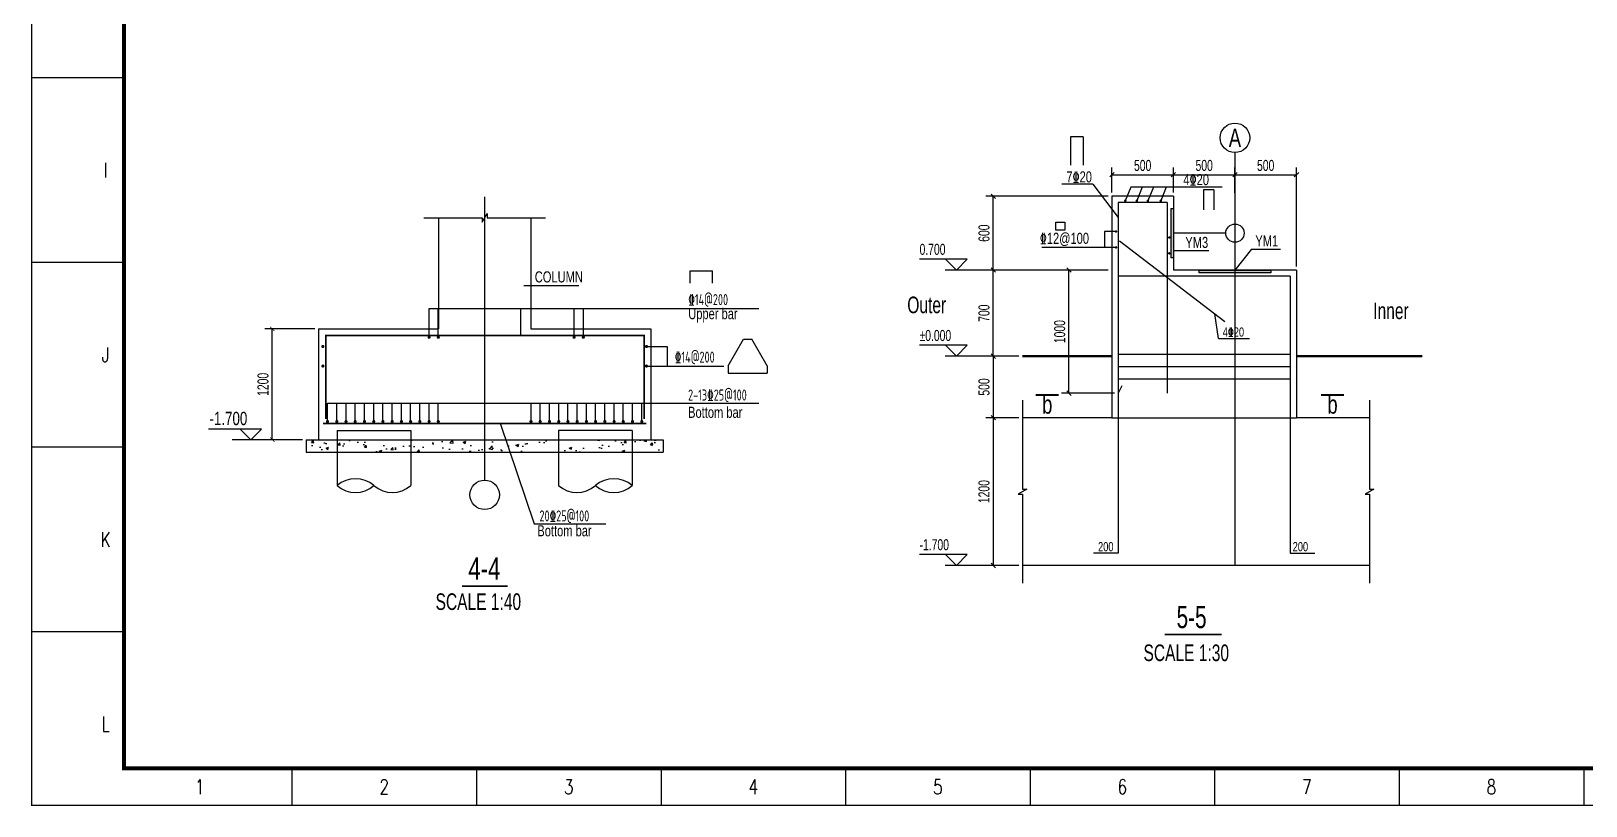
# Model space of a CAD drawing. Header units: millimetres. Extents: x -15901 to 146244, y -607033 to -56344.
# Drawn here: x -12722 to 29404, y -202767 to -181783 of the extents above; entities that cross this region are included whole.
import ezdxf
from ezdxf.enums import TextEntityAlignment as Align

# ---------------------------------------------------------------- set-up
doc = ezdxf.new("R2010")
doc.units = ezdxf.units.MM
doc.header["$LTSCALE"] = 2000
doc.linetypes.add('CENTER', pattern=[50.8, 31.75, -6.35, 6.35, -6.35])
doc.linetypes.add('HIDDEN', pattern=[9.525, 6.35, -3.175])
for name, color, linetype in [('1', 3, 'Continuous'), ('4', 2, 'Continuous'), ('6', 1, 'Continuous'), ('S_01', 3, 'Continuous'), ('S_01_OUTL', 3, 'Continuous'), ('S_02_AXIS', 171, 'CENTER'), ('S_03', 7, 'HIDDEN'), ('S_03_HIDD', 4, 'HIDDEN'), ('S_04', 2, 'Continuous'), ('S_04_TEXT', 2, 'Continuous'), ('S_05_DIMS', 7, 'Continuous'), ('S_06_RBAR', 1, 'Continuous'), ('S_07', 6, 'Continuous'), ('S_07_LSHOW', 6, 'Continuous'), ('S_08_HATCH', 8, 'Continuous'), ('TEXT', 3, 'Continuous'), ('TK', 1, 'Continuous')]:
    doc.layers.add(name, color=color, linetype=linetype)
doc.styles.add('FS', font='kstxt.shx', dxfattribs={"width": 0.8, "height": 250, "bigfont": 'kshz.shx'})
doc.styles.add('KS', font='kstxt.shx', dxfattribs={"width": 0.7, "height": 300, "bigfont": 'kshz.shx'})
doc.styles.add('TK-HZ', font='txt.shx', dxfattribs={"width": 0.8, "bigfont": 'hztxt.shx'})
doc.styles.add('样3', font='tssdeng.shx', dxfattribs={"width": 0.7, "height": 300, "bigfont": 'tssdchn.shx'})
doc.dimstyles.new('DIM1', dxfattribs={"dimtxt": 300, "dimasz": 120, "dimexe": 200, "dimexo": 100, "dimgap": 100, "dimtad": 1, "dimdec": 0, "dimzin": 14, "dimdsep": 46, "dimtxsty": 'KS', "dimblk": 'ARCHTICK', "dimcen": -900, "dimclrd": 7, "dimclre": 7, "dimclrt": 2, "dimadec": 0, "dimazin": 0, "dimtfac": 1, "dimtdec": 0, "dimtix": 1, "dimtmove": 2, "dimatfit": 2, "dimfxl": 1, "dimtolj": 1, "dimtzin": 14, "dimarcsym": 0})
doc.dimstyles.new('KSDIM1.2', dxfattribs={"dimtxt": 300, "dimasz": 120, "dimexe": 200, "dimexo": 100, "dimgap": 100, "dimtad": 1, "dimdec": 0, "dimlfac": 1.2, "dimzin": 14, "dimdsep": 46, "dimtxsty": 'KS', "dimblk": 'ARCHTICK', "dimblk1": 'OBLIQUE', "dimblk2": 'OBLIQUE', "dimsah": 1, "dimcen": -900, "dimclrd": 7, "dimclre": 7, "dimclrt": 2, "dimazin": 3, "dimtfac": 1, "dimtdec": 0, "dimtix": 1, "dimtmove": 2, "dimatfit": 2, "dimfxl": 1, "dimtolj": 1, "dimtzin": 14, "dimlwd": -3, "dimlwe": -1, "dimarcsym": 0})

# ---------------------------------------------------------------- blocks, each defined once
blk = doc.blocks.new('_ArchTick')
at = {"color": 0, "linetype": 'ByBlock', "const_width": 0.15}
blk.add_lwpolyline([(-0.5, -0.5), (0.5, 0.5)], dxfattribs=at)
blk = doc.blocks.new('*D534')
at = {"color": 7, "lineweight": -2}
for p, q in [((-5033, -189850), (-6388, -189850)), ((-6188, -192850), (-6188, -189850)), ((-5367, -192850), (-6388, -192850))]:
    blk.add_line(p, q, dxfattribs=at)
at = {"layer": 'Defpoints', "color": 0}
for p in [(-6188, -189850), (-4933, -189850), (-5267, -192850)]:
    blk.add_point(p, dxfattribs=at)
at = {"color": 7, "linetype": 'ByBlock', "lineweight": -2, "xscale": 120, "yscale": 120, "zscale": 120}
for p, rotation in [((-6188, -189850), 90), ((-6188, -192850), 270)]:
    blk.add_blockref('_ArchTick', p, dxfattribs=dict(at, rotation=rotation))
at = {"color": 2, "insert": (-6438, -191350), "char_height": 300, "attachment_point": 5, "rotation": 90, "style": 'KS'}
blk.add_mtext('\\A1;1200', dxfattribs=at)
blk = doc.blocks.new('BG')
at = {"layer": '4'}
blk.add_lwpolyline([(-0.3, -0.3), (0, 0), (-0.3, 0.3), (-0.3, -1.2)], dxfattribs=at)
blk = doc.blocks.new('BG1')
at = {"xscale": 8, "yscale": 8, "zscale": 8, "rotation": 270}
blk.add_blockref('BG', (0, 0), dxfattribs=at)
blk = doc.blocks.new('_OBLIQUE')
at = {"color": 1}
blk.add_line((-0.5, -0.5), (0.5, 0.5), dxfattribs=at)
blk = doc.blocks.new('*D535')
at = {"layer": 'Defpoints', "color": 0}
for p in [(18228, -185673), (16562, -186255), (18228, -186255)]:
    blk.add_point(p, dxfattribs=at)
at = {"layer": 'S_05_DIMS', "color": 7}
for p, q in [((16562, -186155), (16562, -185473)), ((18228, -186155), (18228, -185473))]:
    blk.add_line(p, q, dxfattribs=at)
at = {"layer": 'S_05_DIMS', "color": 7, "lineweight": -3}
blk.add_line((16562, -185673), (18228, -185673), dxfattribs=at)
at = {"layer": 'S_05_DIMS', "color": 7, "linetype": 'ByBlock', "lineweight": -3, "xscale": 120, "yscale": 120, "zscale": 120, "rotation": 180}
blk.add_blockref('_OBLIQUE', (16562, -185673), dxfattribs=at)
at = {"layer": 'S_05_DIMS', "color": 7, "linetype": 'ByBlock', "lineweight": -3, "xscale": 120, "yscale": 120, "zscale": 120}
blk.add_blockref('_OBLIQUE', (18228, -185673), dxfattribs=at)
at = {"layer": 'S_05_DIMS', "color": 2, "insert": (17395, -185423), "char_height": 300, "attachment_point": 5, "style": 'KS'}
blk.add_mtext('\\A1;500', dxfattribs=at)
blk = doc.blocks.new('*D536')
at = {"layer": 'Defpoints', "color": 0}
for p in [(19895, -185673), (18228, -186255), (19895, -186260)]:
    blk.add_point(p, dxfattribs=at)
at = {"layer": 'S_05_DIMS', "color": 7}
for p, q in [((18228, -186155), (18228, -185473)), ((19895, -186160), (19895, -185473))]:
    blk.add_line(p, q, dxfattribs=at)
at = {"layer": 'S_05_DIMS', "color": 7, "lineweight": -3}
blk.add_line((18228, -185673), (19895, -185673), dxfattribs=at)
at = {"layer": 'S_05_DIMS', "color": 7, "linetype": 'ByBlock', "lineweight": -3, "xscale": 120, "yscale": 120, "zscale": 120, "rotation": 180}
blk.add_blockref('_OBLIQUE', (18228, -185673), dxfattribs=at)
at = {"layer": 'S_05_DIMS', "color": 7, "linetype": 'ByBlock', "lineweight": -3, "xscale": 120, "yscale": 120, "zscale": 120}
blk.add_blockref('_OBLIQUE', (19895, -185673), dxfattribs=at)
at = {"layer": 'S_05_DIMS', "color": 2, "insert": (19062, -185423), "char_height": 300, "attachment_point": 5, "style": 'KS'}
blk.add_mtext('\\A1;500', dxfattribs=at)
blk = doc.blocks.new('*D537')
at = {"layer": 'Defpoints', "color": 0}
for p in [(21562, -185673), (19895, -186260), (21562, -188255)]:
    blk.add_point(p, dxfattribs=at)
at = {"layer": 'S_05_DIMS', "color": 7}
for p, q in [((19895, -186160), (19895, -185473)), ((21562, -188155), (21562, -185473))]:
    blk.add_line(p, q, dxfattribs=at)
at = {"layer": 'S_05_DIMS', "color": 7, "lineweight": -3}
blk.add_line((19895, -185673), (21562, -185673), dxfattribs=at)
at = {"layer": 'S_05_DIMS', "color": 7, "linetype": 'ByBlock', "lineweight": -3, "xscale": 120, "yscale": 120, "zscale": 120, "rotation": 180}
blk.add_blockref('_OBLIQUE', (19895, -185673), dxfattribs=at)
at = {"layer": 'S_05_DIMS', "color": 7, "linetype": 'ByBlock', "lineweight": -3, "xscale": 120, "yscale": 120, "zscale": 120}
blk.add_blockref('_OBLIQUE', (21562, -185673), dxfattribs=at)
at = {"layer": 'S_05_DIMS', "color": 2, "insert": (20728, -185423), "char_height": 300, "attachment_point": 5, "style": 'KS'}
blk.add_mtext('\\A1;500', dxfattribs=at)
blk = doc.blocks.new('*D538')
at = {"layer": 'Defpoints', "color": 0}
for p in [(13347, -188255), (16562, -188255), (14139, -190588)]:
    blk.add_point(p, dxfattribs=at)
at = {"layer": 'S_05_DIMS', "color": 7}
for p, q in [((16462, -188255), (13147, -188255)), ((14039, -190588), (13147, -190588))]:
    blk.add_line(p, q, dxfattribs=at)
at = {"layer": 'S_05_DIMS', "color": 7, "lineweight": -3}
blk.add_line((13347, -190588), (13347, -188255), dxfattribs=at)
at = {"layer": 'S_05_DIMS', "color": 7, "linetype": 'ByBlock', "lineweight": -3, "xscale": 120, "yscale": 120, "zscale": 120}
for p, rotation in [((13347, -188255), 90), ((13347, -190588), 270)]:
    blk.add_blockref('_OBLIQUE', p, dxfattribs=dict(at, rotation=rotation))
at = {"layer": 'S_05_DIMS', "color": 2, "insert": (13097, -189422), "char_height": 300, "attachment_point": 5, "rotation": 90, "style": 'KS'}
blk.add_mtext('\\A1;700', dxfattribs=at)
blk = doc.blocks.new('*D539')
at = {"layer": 'Defpoints', "color": 0}
for p in [(13347, -186255), (16562, -186255), (16562, -188255)]:
    blk.add_point(p, dxfattribs=at)
at = {"layer": 'S_05_DIMS', "color": 7}
for p, q in [((16462, -186255), (13147, -186255)), ((16462, -188255), (13147, -188255))]:
    blk.add_line(p, q, dxfattribs=at)
at = {"layer": 'S_05_DIMS', "color": 7, "lineweight": -3}
blk.add_line((13347, -188255), (13347, -186255), dxfattribs=at)
at = {"layer": 'S_05_DIMS', "color": 7, "linetype": 'ByBlock', "lineweight": -3, "xscale": 120, "yscale": 120, "zscale": 120}
for p, rotation in [((13347, -186255), 90), ((13347, -188255), 270)]:
    blk.add_blockref('_OBLIQUE', p, dxfattribs=dict(at, rotation=rotation))
at = {"layer": 'S_05_DIMS', "color": 2, "insert": (13097, -187255), "char_height": 300, "attachment_point": 5, "rotation": 90, "style": 'KS'}
blk.add_mtext('\\A1;600', dxfattribs=at)
blk = doc.blocks.new('*D540')
at = {"layer": 'Defpoints', "color": 0}
for p in [(15398, -188255), (15978, -188255), (16728, -191588)]:
    blk.add_point(p, dxfattribs=at)
at = {"layer": 'S_05_DIMS', "color": 7}
for p, q in [((15878, -188255), (15198, -188255)), ((16628, -191588), (15198, -191588))]:
    blk.add_line(p, q, dxfattribs=at)
at = {"layer": 'S_05_DIMS', "color": 7, "lineweight": -3}
blk.add_line((15398, -191588), (15398, -188255), dxfattribs=at)
at = {"layer": 'S_05_DIMS', "color": 7, "linetype": 'ByBlock', "lineweight": -3, "xscale": 120, "yscale": 120, "zscale": 120}
for p, rotation in [((15398, -188255), 90), ((15398, -191588), 270)]:
    blk.add_blockref('_OBLIQUE', p, dxfattribs=dict(at, rotation=rotation))
at = {"layer": 'S_05_DIMS', "color": 2, "insert": (15148, -189922), "char_height": 300, "attachment_point": 5, "rotation": 90, "style": 'KS'}
blk.add_mtext('\\A1;1000', dxfattribs=at)
blk = doc.blocks.new('Dot')
at = {"layer": '6', "const_width": 0.4}
blk.add_lwpolyline([(-0.2, 0, 1), (0.2, 0, 1)], format="xyb", close=True, dxfattribs=at)
blk = doc.blocks.new('*D541')
at = {"layer": 'Defpoints', "color": 0}
for p in [(14141, -192255), (13347, -196255), (14141, -196255)]:
    blk.add_point(p, dxfattribs=at)
at = {"layer": 'S_05_DIMS', "color": 7}
for p, q in [((14041, -192255), (13147, -192255)), ((14041, -196255), (13147, -196255))]:
    blk.add_line(p, q, dxfattribs=at)
at = {"layer": 'S_05_DIMS', "color": 7, "lineweight": -3}
blk.add_line((13347, -192255), (13347, -196255), dxfattribs=at)
at = {"layer": 'S_05_DIMS', "color": 7, "linetype": 'ByBlock', "lineweight": -3, "xscale": 120, "yscale": 120, "zscale": 120}
for p, rotation in [((13347, -192255), 90), ((13347, -196255), 270)]:
    blk.add_blockref('_OBLIQUE', p, dxfattribs=dict(at, rotation=rotation))
at = {"layer": 'S_05_DIMS', "color": 2, "insert": (13097, -194255), "char_height": 300, "attachment_point": 5, "rotation": 90, "style": 'KS'}
blk.add_mtext('\\A1;1200', dxfattribs=at)
blk = doc.blocks.new('*D542')
at = {"layer": 'Defpoints', "color": 0}
for p in [(14139, -190588), (13347, -192255), (13635, -192255)]:
    blk.add_point(p, dxfattribs=at)
at = {"layer": 'S_05_DIMS', "color": 7}
for p, q in [((14039, -190588), (13147, -190588)), ((13535, -192255), (13147, -192255))]:
    blk.add_line(p, q, dxfattribs=at)
at = {"layer": 'S_05_DIMS', "color": 7, "lineweight": -3}
blk.add_line((13347, -190588), (13347, -192255), dxfattribs=at)
at = {"layer": 'S_05_DIMS', "color": 7, "linetype": 'ByBlock', "lineweight": -3, "xscale": 120, "yscale": 120, "zscale": 120}
for p, rotation in [((13347, -190588), 90), ((13347, -192255), 270)]:
    blk.add_blockref('_OBLIQUE', p, dxfattribs=dict(at, rotation=rotation))
at = {"layer": 'S_05_DIMS', "color": 2, "insert": (13097, -191422), "char_height": 300, "attachment_point": 5, "rotation": 90, "style": 'KS'}
blk.add_mtext('\\A1;500', dxfattribs=at)
blk = doc.blocks.new('A1-1')
at = {"layer": 'TK', "color": 7}
for p, q in [((2500, 19700), (0, 19700)), ((2500, 14700), (0, 14700)), ((2500, 9700), (0, 9700)), ((2500, 4700), (0, 4700)), ((7050, 1000), (7050, 0)), ((12050, 1000), (12050, 0)), ((17050, 1000), (17050, 0)), ((22050, 1000), (22050, 0)), ((27050, 1000), (27050, 0)), ((32050, 1000), (32050, 0)), ((37050, 1000), (37050, 0)), ((42050, 1000), (42050, 0))]:
    blk.add_line(p, q, dxfattribs=at)
for points, const_width in [([(0, 0), (84100, 0), (84100, 59400), (0, 59400)], 35), ([(2500, 1000), (83100, 1000), (83100, 58400), (2500, 58400)], 100)]:
    blk.add_lwpolyline(points, close=True, dxfattribs=dict(at, const_width=const_width))
at = {"layer": 'TK', "color": 7, "style": 'TK-HZ', "width": 0.75}
for s, p in [('I', (2000, 17200)), ('J', (2000, 12200)), ('K', (2000, 7200)), ('L', (2000, 2200)), ('1', (4550, 500)), ('2', (9550, 500)), ('3', (14550, 500)), ('4', (19550, 500)), ('5', (24550, 500)), ('6', (29550, 500)), ('7', (34550, 500)), ('8', (39550, 500))]:
    blk.add_text(s, height=400, dxfattribs=at).set_placement(p, align=Align.MIDDLE_CENTER)

msp = doc.modelspace()

# ---------------------------------------------------------------- hatches: boundary and pattern name
at = {"layer": 'S_07'}
h = msp.add_hatch(dxfattribs=at)
h.set_pattern_fill('AR-CONC', color=256, scale=100, style=0)
h.set_pattern_definition([(50, (-170674.7, -179185.03), (717.2602, -62.7521), [75, -825]), (355, (-170674.7, -179185), (-138.7513, 752.192), [60, -660]), (100.4514, (-170614.9, -179190.26), (578.5094, 689.4395), [63.7402, -701.142]), (46.1842, (-170674.7, -178985), (1067.241, -165.519), [112.5, -1237.5]), (96.6356, (-170585.8, -178998.8), (934.663, 974.118), [95.61, -1051.713]), (351.1842, (-170674.7, -178985), (934.662, 974.1186), [90, -990]), (21, (-170574.7, -179035.03), (596.907, -402.6189), [75, -825]), (326, (-170574.7, -179035), (243.3153, 725.15), [60, -660]), (71.4514, (-170524.96, -179068.6), (840.2226, 322.5305), [63.7402, -701.142]), (37.5, (-170674.7, -179185.03), (12.15986, 332.89385), [0, -652, 0, -670, 0, -662.5]), (7.5, (-170674.7, -179185.03), (263.06954, 394.4117), [0, -382, 0, -637, 0, -252.5]), (327.5, (-170897.7, -179185.03), (533.82244, -22.55487), [0, -250, 0, -780, 0, -1035]), (317.5, (-170997.7, -179185.03), (583.1862, 100.105), [0, -325, 0, -518, 0, -735])])
h.paths.add_polyline_path([(3566.399, -193183.668), (3566.399, -192850.335), (1567.024, -192850.335), (1567.024, -193183.668)])
h.paths.add_polyline_path([(3566.399, -192850.335), (3566.399, -193183.668), (4400.044, -193183.668), (4400.044, -192850.335)])
h.paths.add_polyline_path([(-433.289, -192850.335), (-433.289, -193183.668), (1567.024, -193183.668), (1567.024, -192850.335)])
h.paths.add_polyline_path([(-433.289, -193183.668), (-433.289, -192850.335), (-2433.601, -192850.335), (-2433.601, -193183.668)])
h.paths.add_polyline_path([(-4432.976, -192850.335), (-4432.976, -193183.668), (-2433.601, -193183.668), (-2433.601, -192850.335)])
h.paths.add_polyline_path([(-4432.976, -193183.668), (-4432.976, -192850.335), (-5266.622, -192850.335), (-5266.622, -193183.668)])
at = {"layer": 'S_08_HATCH'}
h = msp.add_hatch(dxfattribs=at)
h.set_pattern_fill('ANSI31', color=6, scale=0.833333)
h.set_pattern_definition([(45, (-462999.77561, -354120.81658), (-0.073656956374, 0.073656956374), [])])
h.paths.add_polyline_path([(18161.664, -187921.793), (18228.331, -187921.793), (18228.331, -187255.127), (18228.331, -186588.46), (18161.664, -186588.46)])
h = msp.add_hatch(dxfattribs=at)
h.set_pattern_fill('ANSI31', color=6, scale=0.972222)
h.set_pattern_definition([(45, (-543093.34888, -381765.09825), (-0.08593311577, 0.08593311577), [])])
h.paths.add_polyline_path([(19894.997, -188332.904), (19894.997, -188255.127), (18922.775, -188255.127), (18922.775, -188332.904)])
h.paths.add_polyline_path([(20867.22, -188332.904), (20867.22, -188255.127), (19894.997, -188255.127), (19894.997, -188332.904)])

# ---------------------------------------------------------------- linework, layer by layer
for p, q in [((629.474, -188676.16, 0), (2117.032, -188676.16, 0)), ((-1939.479, -190094.645), (-1939.479, -189296.166, 0)), ((-1689.479, -190094.645), (-1689.479, -189296.166, 0)), ((1990.25, -190094.645), (1990.25, -189296.166, 0)), ((2240.25, -190094.645), (2240.25, -189296.166, 0)), ((3950.044, -190326.16), (4507.355, -190326.16)), ((4507.355, -190326.16), (4507.355, -190854.16)), ((3950.044, -190854.16), (6049.355, -190854.16)), ((-4689.479, -192336.619), (-4689.479, -191855.816)), ((-4439.479, -192336.619), (-4439.479, -191855.816)), ((-4189.479, -192336.619), (-4189.479, -191855.816)), ((-3939.479, -192336.619), (-3939.479, -191855.816)), ((-3689.479, -192336.619), (-3689.479, -191855.816)), ((-3439.479, -192336.619), (-3439.479, -191855.816)), ((-3189.479, -192336.619), (-3189.479, -191855.816)), ((-2939.479, -192336.619), (-2939.479, -191855.816)), ((-2689.479, -192336.619), (-2689.479, -191855.816)), ((-2439.479, -192336.619), (-2439.479, -191855.816)), ((-2189.479, -192336.619), (-2189.479, -191855.816)), ((-1939.479, -192336.619), (-1939.479, -191855.816)), ((-1689.479, -192336.619), (-1689.479, -191855.816)), ((822.901, -192336.619), (822.901, -191855.816)), ((1072.901, -192336.619), (1072.901, -191855.816)), ((1322.901, -192336.619), (1322.901, -191855.816)), ((1572.901, -192336.619), (1572.901, -191855.816)), ((1822.901, -192336.619), (1822.901, -191855.816)), ((2072.901, -192336.619), (2072.901, -191855.816)), ((2322.901, -192336.619), (2322.901, -191855.816)), ((2572.901, -192336.619), (2572.901, -191855.816)), ((2822.901, -192336.619), (2822.901, -191855.816)), ((3072.901, -192336.619), (3072.901, -191855.816)), ((3322.901, -192336.619), (3322.901, -191855.816)), ((3572.901, -192336.619), (3572.901, -191855.816)), ((3822.901, -192336.619), (3822.901, -191855.816))]:
    msp.add_line(p, q)
at = {"color": 2}
for points in [[(14140.73, -191777.847), (14140.73, -194185.127), (14260.73, -194185.127), (14020.73, -194325.127), (14140.73, -194325.127), (14140.73, -196732.406)], [(23542.158, -191777.847), (23542.158, -194185.127), (23662.158, -194185.127), (23422.158, -194325.127), (23542.158, -194325.127), (23542.158, -196732.406)]]:
    msp.add_lwpolyline(points, dxfattribs=at)
at = {"layer": '1'}
for p, q in [((-1683.289, -186838.926), (-1683.289, -189850.335)), ((816.711, -186838.926), (816.711, -189850.335)), ((5132.528, -188614.002), (5132.528, -188274.002)), ((5132.528, -188274.002), (5740.528, -188274.002)), ((5740.528, -188614.002), (5740.528, -188274.002)), ((-4933.289, -189850.335), (-1683.289, -189850.335)), ((-4933.289, -189850.335), (-4933.289, -192850.335)), ((816.711, -189850.335), (4066.711, -189850.335)), ((4066.711, -189850.335), (4066.711, -192850.335)), ((6162.141, -190851.095), (6577.34, -190129.688)), ((6577.34, -190129.688), (6808.642, -190129.688)), ((7223.841, -190851.095), (6808.642, -190129.688)), ((6162.141, -190851.095), (6162.141, -191050.938)), ((6162.141, -191050.938), (7223.841, -191050.938)), ((7223.841, -190851.095), (7223.841, -191050.938)), ((-5266.622, -192850.335), (-5266.622, -193183.668)), ((-5266.622, -192850.335), (4400.044, -192850.335)), ((4400.044, -192850.335), (4400.044, -193183.668)), ((-5266.622, -193183.668), (4400.044, -193183.668)), ((-4432.976, -193183.668), (-4432.976, -194093.67)), ((-2433.601, -193183.668), (-2433.601, -194093.67)), ((1567.024, -193183.668), (1567.024, -194093.67)), ((3566.399, -193183.668), (3566.399, -194093.67))]:
    msp.add_line(p, q, dxfattribs=at)
for centre, start, end in [((-3933.133, -194674.914), 49.3059713, 130.6940287), ((-3933.133, -193512.425), 229.3059713, 310.6940287), ((-2933.445, -193512.425), 229.3059713, 310.6940287), ((2066.867, -193512.425), 229.3059713, 310.6940287), ((3066.555, -194674.914), 49.3059713, 130.6940287), ((3066.555, -193512.425), 229.3059713, 310.6940287)]:
    msp.add_arc(centre, 766.609, start, end, dxfattribs=at)
at = {"layer": '4'}
for p, q in [((16045.393, -185931.595), (15208.468, -185931.595)), ((16045.393, -185931.595), (16728.331, -186834.68)), ((19549.736, -186005.406), (17071.402, -186005.406)), ((-1939.479, -189296.166, 0), (6990.907, -189296.166, 0)), ((19452.034, -190109.126), (20288.959, -190109.126)), ((-4689.479, -191855.816), (6990.907, -191855.816)), ((-14.645, -192405.072), (910.416, -195130.325)), ((910.416, -195130.325), (2852.981, -195130.325))]:
    msp.add_line(p, q, dxfattribs=at)
at = {"layer": '4', "elevation": 0}
msp.add_lwpolyline([(-2082.692, -186838.926), (-503.289, -186838.926), (-503.289, -186958.926), (-363.289, -186718.926), (-363.289, -186838.926), (1216.115, -186838.926)], dxfattribs=at)
at = {"layer": '4'}
msp.add_circle((-433.289, -194342.478), 400, dxfattribs=at)
at = {"layer": '6'}
for p, q in [((15435.744, -184643.676), (15435.744, -185416.885)), ((15778.587, -184643.676), (15435.744, -184643.676)), ((15778.587, -184643.676), (15778.587, -185416.885)), ((19040.728, -186082.958), (19040.728, -186622.508)), ((19326.43, -186082.958), (19040.728, -186082.958)), ((19326.43, -186082.958), (19326.43, -186622.508))]:
    msp.add_line(p, q, dxfattribs=at)
at = {"layer": '6', "const_width": 45, "elevation": 0}
for points in [[(-4836.622, -190326.16, -1), (-4796.622, -190326.16, -1)], [(-4796.622, -190326.16, -1), (-4836.622, -190326.16, -1)], [(-1919.479, -190074.645, 1), (-1959.479, -190074.645, 1)], [(-1959.479, -190074.645, 1), (-1919.479, -190074.645, 1)], [(-1669.479, -190074.645, 1), (-1709.479, -190074.645, 1)], [(-1709.479, -190074.645, 1), (-1669.479, -190074.645, 1)], [(2010.25, -190074.645, 1), (1970.25, -190074.645, 1)], [(1970.25, -190074.645, 1), (2010.25, -190074.645, 1)], [(2260.25, -190074.645, 1), (2220.25, -190074.645, 1)], [(2220.25, -190074.645, 1), (2260.25, -190074.645, 1)], [(3970.044, -190326.16, 1), (3930.044, -190326.16, 1)], [(3930.044, -190326.16, 1), (3970.044, -190326.16, 1)], [(-4836.622, -190854.16, -1), (-4796.622, -190854.16, -1)], [(-4796.622, -190854.16, -1), (-4836.622, -190854.16, -1)], [(3970.044, -190854.16, 1), (3930.044, -190854.16, 1)], [(3930.044, -190854.16, 1), (3970.044, -190854.16, 1)], [(-4669.479, -192356.619, 1), (-4709.479, -192356.619, 1)], [(-4709.479, -192356.619, 1), (-4669.479, -192356.619, 1)], [(-4419.479, -192356.619, 1), (-4459.479, -192356.619, 1)], [(-4459.479, -192356.619, 1), (-4419.479, -192356.619, 1)], [(-4169.479, -192356.619, 1), (-4209.479, -192356.619, 1)], [(-4209.479, -192356.619, 1), (-4169.479, -192356.619, 1)], [(-3919.479, -192356.619, 1), (-3959.479, -192356.619, 1)], [(-3959.479, -192356.619, 1), (-3919.479, -192356.619, 1)], [(-3669.479, -192356.619, 1), (-3709.479, -192356.619, 1)], [(-3709.479, -192356.619, 1), (-3669.479, -192356.619, 1)], [(-3419.479, -192356.619, 1), (-3459.479, -192356.619, 1)], [(-3459.479, -192356.619, 1), (-3419.479, -192356.619, 1)], [(-3209.479, -192356.619, -1), (-3169.479, -192356.619, -1)], [(-3169.479, -192356.619, -1), (-3209.479, -192356.619, -1)], [(-2959.479, -192356.619, -1), (-2919.479, -192356.619, -1)], [(-2919.479, -192356.619, -1), (-2959.479, -192356.619, -1)], [(-2709.479, -192356.619, -1), (-2669.479, -192356.619, -1)], [(-2669.479, -192356.619, -1), (-2709.479, -192356.619, -1)], [(-2459.479, -192356.619, -1), (-2419.479, -192356.619, -1)], [(-2419.479, -192356.619, -1), (-2459.479, -192356.619, -1)], [(-2209.479, -192356.619, -1), (-2169.479, -192356.619, -1)], [(-2169.479, -192356.619, -1), (-2209.479, -192356.619, -1)], [(-1959.479, -192356.619, -1), (-1919.479, -192356.619, -1)], [(-1919.479, -192356.619, -1), (-1959.479, -192356.619, -1)], [(-1709.479, -192356.619, -1), (-1669.479, -192356.619, -1)], [(-1669.479, -192356.619, -1), (-1709.479, -192356.619, -1)], [(842.901, -192356.619, 1), (802.901, -192356.619, 1)], [(802.901, -192356.619, 1), (842.901, -192356.619, 1)], [(1092.901, -192356.619, 1), (1052.901, -192356.619, 1)], [(1052.901, -192356.619, 1), (1092.901, -192356.619, 1)], [(1342.901, -192356.619, 1), (1302.901, -192356.619, 1)], [(1302.901, -192356.619, 1), (1342.901, -192356.619, 1)], [(1592.901, -192356.619, 1), (1552.901, -192356.619, 1)], [(1552.901, -192356.619, 1), (1592.901, -192356.619, 1)], [(1842.901, -192356.619, 1), (1802.901, -192356.619, 1)], [(1802.901, -192356.619, 1), (1842.901, -192356.619, 1)], [(2092.901, -192356.619, 1), (2052.901, -192356.619, 1)], [(2052.901, -192356.619, 1), (2092.901, -192356.619, 1)], [(2342.901, -192356.619, 1), (2302.901, -192356.619, 1)], [(2302.901, -192356.619, 1), (2342.901, -192356.619, 1)], [(2552.901, -192356.619, -1), (2592.901, -192356.619, -1)], [(2592.901, -192356.619, -1), (2552.901, -192356.619, -1)], [(2802.901, -192356.619, -1), (2842.901, -192356.619, -1)], [(2842.901, -192356.619, -1), (2802.901, -192356.619, -1)], [(3052.901, -192356.619, -1), (3092.901, -192356.619, -1)], [(3092.901, -192356.619, -1), (3052.901, -192356.619, -1)], [(3302.901, -192356.619, -1), (3342.901, -192356.619, -1)], [(3342.901, -192356.619, -1), (3302.901, -192356.619, -1)], [(3552.901, -192356.619, -1), (3592.901, -192356.619, -1)], [(3592.901, -192356.619, -1), (3552.901, -192356.619, -1)], [(3802.901, -192356.619, -1), (3842.901, -192356.619, -1)], [(3842.901, -192356.619, -1), (3802.901, -192356.619, -1)]]:
    msp.add_lwpolyline(points, format="xyb", dxfattribs=at)
at = {"layer": '6', "elevation": 0}
msp.add_lwpolyline([(-4737.622, -192288.16, 45, 45, 0), (-4737.622, -190025.266, 45, 45, 0), (3885.044, -190025.266, 45, 45, 0), (3885.044, -192288.16, 45, 45, 0)], format="xyseb", dxfattribs=at)
at = {"layer": '6', "const_width": 45, "elevation": 0}
msp.add_lwpolyline([(-4816.622, -192405.997), (3950.044, -192405.997)], dxfattribs=at)
at = {"layer": 'S_01'}
msp.add_circle((19894.997, -184674.025), 400, dxfattribs=at)
at = {"layer": 'S_01_OUTL'}
for p, q in [((16561.664, -186255.127), (16561.664, -192255.127)), ((18228.331, -186255.127), (16561.664, -186255.127)), ((18161.664, -186588.46), (18161.664, -187921.793)), ((18161.664, -186588.46), (18228.331, -186588.46)), ((18228.331, -186255.127), (18228.331, -188255.127)), ((18228.331, -187921.793), (18161.664, -187921.793)), ((21561.664, -188255.127), (18228.331, -188255.127)), ((21561.664, -188255.127), (21561.664, -192255.127)), ((16561.664, -192255.127), (14140.73, -192255.127)), ((23542.158, -192255.127), (21561.664, -192255.127)), ((23542.158, -196255.127), (14140.73, -196255.127))]:
    msp.add_line(p, q, dxfattribs=at)
msp.add_lwpolyline([(18922.775, -188255.127), (20867.22, -188255.127), (20867.22, -188332.904), (18922.775, -188332.904)], close=True, dxfattribs=at)
for points in [[(14497.124, -191639.9, 60, 60, 0), (15122.124, -191639.9, 0, 0, 0)], [(22226.515, -191639.9, 60, 60, 0), (22851.515, -191639.9, 0, 0, 0)]]:
    msp.add_lwpolyline(points, format="xyseb", dxfattribs=at)
at = {"layer": 'S_01_OUTL', "const_width": 45}
for points in [[(-1050.299, -196816.138), (189.858, -196816.138)], [(17992.811, -198124.254), (19536.272, -198124.254)], [(17992.811, -198124.254), (19536.272, -198124.254)]]:
    msp.add_lwpolyline(points, dxfattribs=at)
at = {"layer": 'S_02_AXIS'}
for p, q in [((19894.997, -185074.025), (19894.997, -196255.127)), ((-433.289, -186268.882), (-433.289, -193942.478))]:
    msp.add_line(p, q, dxfattribs=at)
at = {"layer": 'S_03'}
for p, q in [((-4432.976, -192600.413), (-4432.976, -193183.668)), ((-4432.976, -192600.413), (-2433.601, -192600.413)), ((-2433.601, -192600.413), (-2433.601, -193183.668)), ((1567.024, -192600.413), (1567.024, -193183.668)), ((3566.399, -192600.413), (1567.024, -192600.413)), ((3566.399, -192600.413), (3566.399, -193183.668))]:
    msp.add_line(p, q, dxfattribs=at)
at = {"layer": 'S_03_HIDD'}
msp.add_line((16561.664, -192255.127), (21561.664, -192255.127), dxfattribs=at)
at = {"layer": 'S_04'}
for p, q in [((17071.402, -186005.406), (16924.184, -186376.066)), ((17381.361, -186005.406), (17234.144, -186376.066)), ((17684.463, -186005.406), (17537.245, -186376.066)), ((18031.392, -186005.406), (17884.174, -186376.066)), ((16674.164, -187210.852), (16365.168, -187210.852)), ((16365.168, -187210.852), (16365.168, -187640.333)), ((16674.164, -187640.333), (14659.589, -187640.333)), ((18228.331, -187726.656), (19186.388, -187726.656)), ((20344.782, -187686.809), (19894.997, -188255.127)), ((20344.782, -187686.809), (21126.778, -187686.809)), ((19452.034, -190109.126), (19354.238, -189443.361)), ((-6198.321, -192850.335), (-7270.978, -192850.335))]:
    msp.add_line(p, q, dxfattribs=at)
at = {"layer": 'S_04_TEXT'}
msp.add_line((541.082, -189296.166, 0), (541.082, -190025.266), dxfattribs=at)
for points in [[(12049.958, -187958.142), (12346.943, -188255.127), (12643.927, -187958.142), (11349.958, -187958.142)], [(13146.943, -188255.127), (12046.943, -188255.127)], [(12049.958, -190291.475), (12346.943, -190588.46), (12643.927, -190291.475), (11349.958, -190291.475)], [(13146.943, -190588.46), (12046.943, -190588.46)], [(12049.958, -195958.142), (12346.943, -196255.127), (12643.927, -195958.142), (11349.958, -195958.142)], [(13146.943, -196255.127), (12046.943, -196255.127)]]:
    msp.add_lwpolyline(points, dxfattribs=at)
at = {"layer": 'S_04_TEXT', "const_width": 60}
for points in [[(16561.664, -190588.46), (14138.978, -190588.46)], [(24969.888, -190588.46), (21561.664, -190588.46)]]:
    msp.add_lwpolyline(points, dxfattribs=at)
at = {"layer": 'S_06_RBAR'}
for p, q in [((16728.331, -186421.793), (16728.331, -195921.793)), ((18061.664, -186421.793), (16728.331, -186421.793)), ((18061.664, -186421.793), (18061.664, -191588.46)), ((16769.489, -187462.952), (19620.811, -189647.607)), ((21394.997, -188421.793), (16728.331, -188421.793)), ((21394.997, -188421.793), (21394.997, -195921.793)), ((16728.331, -190531.844), (21394.997, -190531.844)), ((16728.331, -190865.178), (21394.997, -190865.178)), ((16728.331, -191198.511), (21394.997, -191198.511)), ((16834.39, -191387.472), (16728.331, -191588.46)), ((16728.331, -195921.793), (16061.664, -195921.793)), ((21394.997, -195921.793), (22061.664, -195921.793))]:
    msp.add_line(p, q, dxfattribs=at)
msp.add_lwpolyline([(15038.218, -186961.94), (15286.185, -186961.94), (15286.185, -187177.564), (15038.218, -187177.564)], close=True, dxfattribs=at)
at = {"layer": 'S_07_LSHOW'}
for p, q in [((19647.85, -187255.127), (18228.331, -187255.127)), ((19894.997, -187502.274), (19894.997, -188255.127))]:
    msp.add_line(p, q, dxfattribs=at)
msp.add_circle((19894.997, -187255.127), 247.148, dxfattribs=at)

# ---------------------------------------------------------------- block references
at = {"layer": 'S_04', "xscale": 83.33333333333334, "yscale": 83.33333333333334, "zscale": 0.8333333333333334}
for p in [(16924.184, -186376.066), (17234.144, -186376.066), (17537.245, -186376.066), (17884.174, -186376.066), (16674.164, -187210.852), (18115.831, -187372.506), (16674.164, -187640.333), (18115.831, -187801.987)]:
    msp.add_blockref('Dot', p, dxfattribs=at)
at = {"layer": 'S_04', "linetype": 'ByBlock', "xscale": 120, "yscale": 120, "zscale": 120}
msp.add_blockref('BG1', (-6766.508, -192850.335), dxfattribs=at)
at = {"layer": 'TK', "color": 7}
msp.add_blockref('A1-1', (-12704.988, -202749.359), dxfattribs=at)

# ---------------------------------------------------------------- texts
at = {"layer": '4'}
for s, height, style, width, p in [('7%%13220', 300, 'KS', 0.75, (15325.875, -185880.937)), ('4%%13220', 300, 'KS', 0.75, (18496.885, -185954.748)), ('%%13212@100', 300, 'KS', 0.75, (14606.438, -187544.498)), ('YM3', 300, 'KS', 0.75, (18551.096, -187655.203)), ('YM1', 300, 'KS', 0.75, (20447.626, -187615.356)), ('COLUMN', 300, 'KS', 0.75, (924.941, -188589.46, 0)), ('%%13214@200', 300, '样3', 0.7, (5082.119, -189204.895, 0)), ('Upper bar', 300, 'FS', 0.75, (5082.119, -189585.63, 0)), ('4%%13220', 250, 'KS', 0.75, (19564.052, -190058.469)), ('%%13214@200', 300, '样3', 0.7, (4718.677, -190762.89)), ('2-13%%13225@100', 300, '样3', 0.7, (5078.421, -191789.321)), ('Bottom bar', 300, 'FS', 0.75, (5078.421, -192257.226)), ('20%%13225@100', 300, '样3', 0.7, (1051.001, -195063.83)), ('Bottom bar', 300, 'FS', 0.75, (994.169, -195465.431)), ('200', 250, 'KS', 0.75, (16186.504, -195871.136)), ('200', 250, 'KS', 0.75, (21459.476, -195871.136))]:
    msp.add_text(s, height=height, dxfattribs=dict(at, style=style, width=width)).set_placement(p)
at = {"layer": 'S_01', "style": 'KS', "width": 0.7}
msp.add_text('5-5', height=600, dxfattribs=at).set_placement((18720.639, -197652.491), align=Align.MIDDLE_CENTER)
at = {"layer": 'S_01_OUTL', "style": 'KS', "width": 0.75}
for p in [(14809.624, -191894.485), (22539.015, -191894.485)]:
    msp.add_text('b', height=500, dxfattribs=at).set_placement(p, align=Align.MIDDLE_CENTER)
at = {"layer": 'S_04', "style": 'KS', "width": 0.75}
msp.add_text('A', height=500, dxfattribs=at).set_placement((19894.997, -184674.025), align=Align.MIDDLE)
msp.add_text('-1.700', height=360, dxfattribs=at).set_placement((-7888.304, -192454.293))
at = {"layer": 'S_04_TEXT', "style": 'KS', "width": 0.7}
for s, p in [('0.700', (11349.958, -187843.142)), ('%%P0.000', (11349.958, -190176.475)), ('-1.700', (11349.958, -195843.142))]:
    msp.add_text(s, height=300, dxfattribs=at).set_placement(p)
at = {"layer": 'S_04_TEXT', "style": 'KS', "width": 0.75}
msp.add_text('4-4', height=600, dxfattribs=at).set_placement((-441.577, -196638.67), align=Align.CENTER)
at = {"layer": 'TEXT', "style": 'KS', "width": 0.7}
for s, p in [('Outer', (11018.07, -189422.4)), ('Inner', (23642.184, -189583.503)), ('SCALE 1:40', (-1763.407, -197460.244)), ('SCALE 1:30', (17417.168, -198845.563))]:
    msp.add_text(s, height=450, dxfattribs=at).set_placement(p)

# ---------------------------------------------------------------- dimensions: what is measured, and where the dimension line sits
dim = msp.add_linear_dim(base=(-6187.828, -189850.335), p1=(-5266.622, -192850.335), p2=(-4933.289, -189850.335), angle=90, dimstyle='DIM1', override={"dimlfac": 0.4})
dim.commit()
dim.dimension.update_dxf_attribs({"geometry": '*D534', "text_midpoint": (-6437.828, -191350.335)})
at = {"layer": 'S_05_DIMS'}
for base, p1, p2, picture, middle in [((18228.331, -185672.681), (16561.664, -186255.127), (18228.331, -186255.127), '*D535', (17394.997, -185422.681)), ((19894.997, -185672.681), (18228.331, -186255.127), (19894.997, -186260.328), '*D536', (19061.664, -185422.681)), ((21561.664, -185672.681), (19894.997, -186260.328), (21561.664, -188255.127), '*D537', (20728.331, -185422.681))]:
    dim = msp.add_linear_dim(base=base, p1=p1, p2=p2, dimstyle='KSDIM1.2', override={"dimlfac": 0.3, "dimzin": 8}, dxfattribs=at)
    dim.commit()
    dim.dimension.update_dxf_attribs({"geometry": picture, "text_midpoint": middle})
for base, p1, p2, picture, middle in [((13346.943, -186255.127), (16561.664, -188255.127), (16561.664, -186255.127), '*D539', (13096.943, -187255.127)), ((13346.943, -188255.127), (14138.978, -190588.46), (16561.664, -188255.127), '*D538', (13096.943, -189421.793)), ((15398.376, -188255.127), (16728.331, -191588.46), (15977.973, -188255.127), '*D540', (15148.376, -189921.793)), ((13346.943, -192255.127), (14138.978, -190588.46), (13634.617, -192255.127), '*D542', (13096.943, -191421.793)), ((13346.943, -196255.127), (14140.73, -192255.127), (14140.73, -196255.127), '*D541', (13096.943, -194255.127))]:
    dim = msp.add_linear_dim(base=base, p1=p1, p2=p2, angle=90, dimstyle='KSDIM1.2', override={"dimlfac": 0.3, "dimzin": 8}, dxfattribs=at)
    dim.commit()
    dim.dimension.update_dxf_attribs({"geometry": picture, "text_midpoint": middle})

doc.saveas('drawing.dxf')
